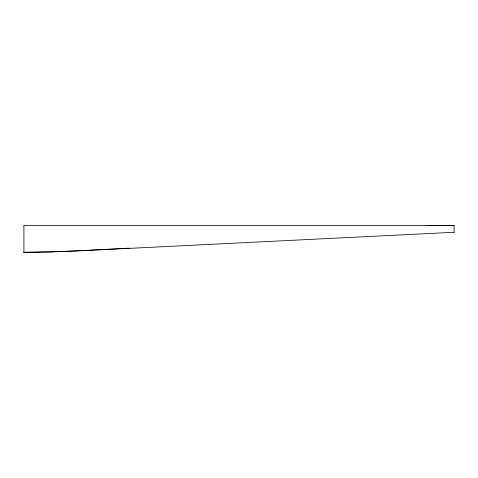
<?xml version="1.0" encoding="UTF-8"?>
<svg xmlns="http://www.w3.org/2000/svg" width="478" height="478" viewBox="0 0 478 478"><rect width="100%" height="100%" fill="white"/><g stroke="black" fill="none" stroke-linecap="round" stroke-linejoin="round"><path stroke-width="0.72" d="M129.544 248.136L76.725 250.819L50.31 251.834L23.9 252.241M454.1 232.278L76.725 250.974L50.31 251.996L23.9 252.402M23.9 225.592L454.1 225.568L427.714 225.574M454.1 225.616L454.1 232.451M23.9 225.664L23.9 252.42"/></g></svg>
